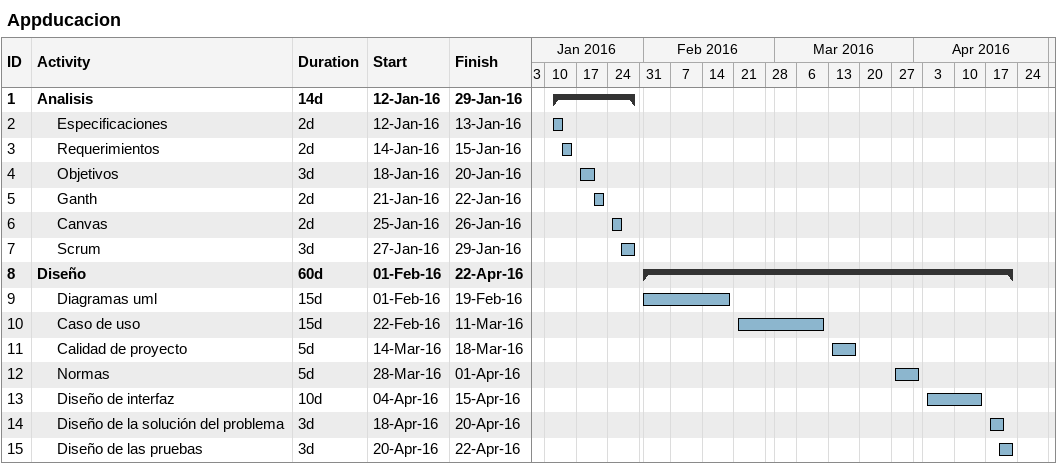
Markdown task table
Appducacion

| ID | Level | Task | Duration | Start | Finish |
|---|---|---|---|---|---|
| 1 | 1 | **Analisis** | 14d | 2016-01-12 | 2016-01-29 |
| 2 | 2 | Especificaciones | 2d | 2016-01-12 | 2016-01-13 |
| 3 | 2 | Requerimientos | 2d | 2016-01-14 | 2016-01-15 |
| 4 | 2 | Objetivos | 3d | 2016-01-18 | 2016-01-20 |
| 5 | 2 | Ganth | 2d | 2016-01-21 | 2016-01-22 |
| 6 | 2 | Canvas | 2d | 2016-01-25 | 2016-01-26 |
| 7 | 2 | Scrum | 3d | 2016-01-27 | 2016-01-29 |
| 8 | 1 | **Diseño** | 60d | 2016-02-01 | 2016-04-22 |
| 9 | 2 | Diagramas uml | 15d | 2016-02-01 | 2016-02-19 |
| 10 | 2 | Caso de uso | 15d | 2016-02-22 | 2016-03-11 |
| 11 | 2 | Calidad de proyecto | 5d | 2016-03-14 | 2016-03-18 |
| 12 | 2 | Normas | 5d | 2016-03-28 | 2016-04-01 |
| 13 | 2 | Diseño de interfaz | 10d | 2016-04-04 | 2016-04-15 |
| 14 | 2 | Diseño de la solución del problema | 3d | 2016-04-18 | 2016-04-20 |
| 15 | 2 | Diseño de las pruebas | 3d | 2016-04-20 | 2016-04-22 |
